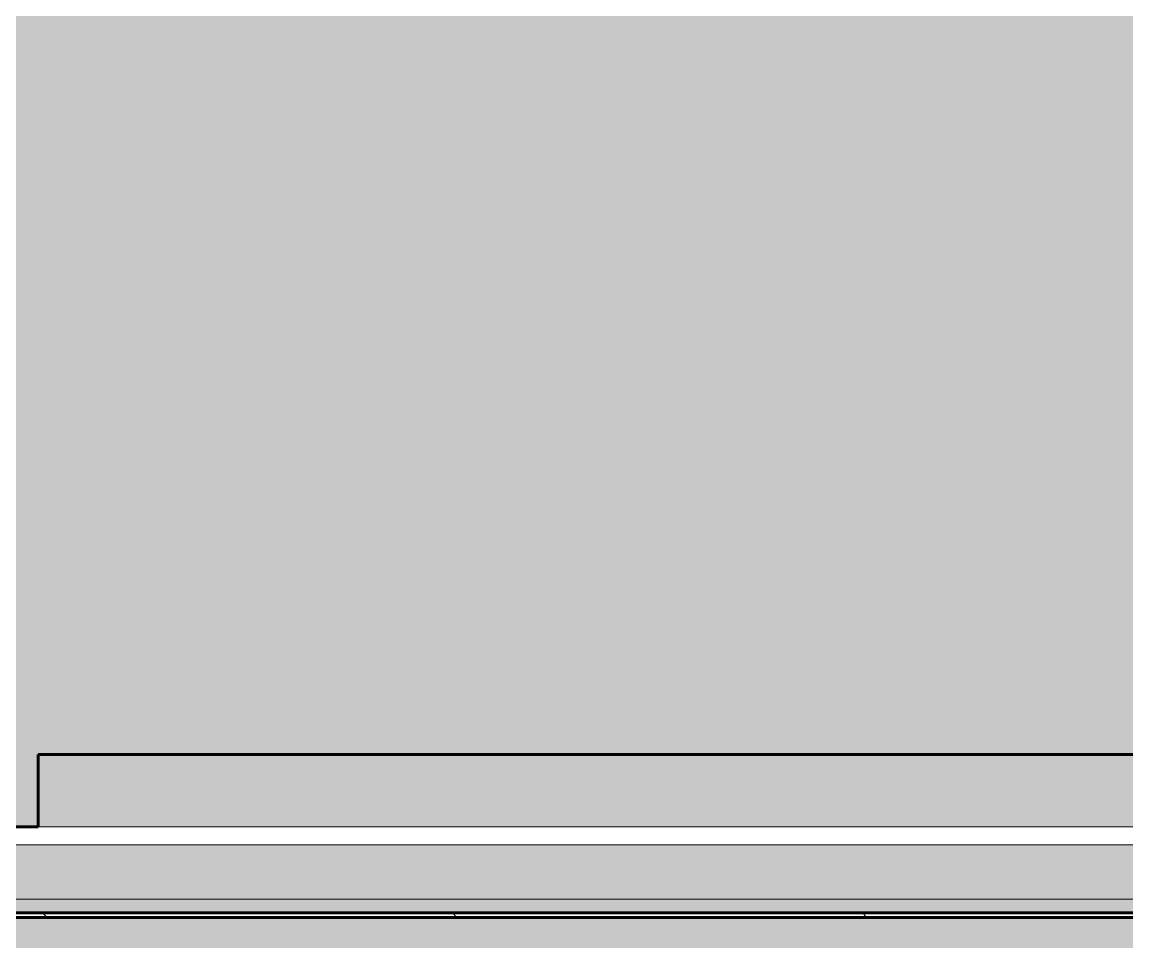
# Model space of a CAD drawing. Header units: inches. Extents: x -4110 to -1807, y 9775 to 11251.
# Drawn here: x -3515.44 to -3500.2, y 9980.35 to 9993.04 of the extents above; entities that cross this region are included whole.
import ezdxf

# ---------------------------------------------------------------- set-up
doc = ezdxf.new("R2010")
doc.units = ezdxf.units.IN
doc.header["$MEASUREMENT"] = 0
for name, color, linetype, lineweight in [('0-1', 7, 'Continuous', 5), ('0-3', 7, 'Continuous', 9), ('A-GENM-2', 7, 'Continuous', 9), ('A-GENM-3', 253, 'Continuous', 9), ('A-GENM-5', 250, 'Continuous', 60), ('A-GLAZ-1', 151, 'Continuous', 9), ('A-GLAZ-2', 250, 'Continuous', 60), ('A-WALL-1', 8, 'Continuous', 5), ('A-WALL-4', 10, 'Continuous', 18)]:
    doc.layers.add(name, color=color, linetype=linetype, lineweight=lineweight)

# ---------------------------------------------------------------- blocks, each defined once
blk = doc.blocks.new('Basic Wall _ EXT - FIBER CEMENT - LARGE - ___-2162463-ENLARGED RCP - 3RD FLOOR PLAN - WEST')
at = {"layer": 'A-WALL-4'}
h = blk.add_hatch(color=256, dxfattribs=at)
h.paths.add_polyline_path([(-3860.224, 9979.971), (-2067.705, 9979.971), (-2068.424, 9980.689), (-2100.388, 9980.689), (-2100.388, 9980.627), (-2103.036, 9980.627), (-2103.036, 9980.596), (-2138.536, 9980.596), (-2138.536, 9980.689), (-2253.988, 9980.689), (-2253.988, 9980.627), (-2256.636, 9980.627), (-2256.636, 9980.596), (-2292.136, 9980.596), (-2292.136, 9980.689), (-2330.788, 9980.689), (-2330.788, 9980.627), (-2333.436, 9980.627), (-2333.436, 9980.596), (-2368.936, 9980.596), (-2368.936, 9980.689), (-2407.524, 9980.689), (-2407.524, 9980.627), (-2410.172, 9980.627), (-2410.172, 9980.596), (-2445.672, 9980.596), (-2445.672, 9980.689), (-2446.175, 9980.689), (-2446.175, 9980.596), (-2481.675, 9980.596), (-2481.675, 9980.627), (-2484.324, 9980.627), (-2484.324, 9980.689), (-2676.51, 9980.689), (-2676.51, 9980.627), (-2681.436, 9980.627), (-2681.436, 9980.596), (-2752.936, 9980.596), (-2752.936, 9980.689), (-2868.388, 9980.689), (-2868.388, 9980.627), (-2871.036, 9980.627), (-2871.036, 9980.596), (-2906.536, 9980.596), (-2906.536, 9980.689), (-2983.711, 9980.689), (-2983.711, 9980.596), (-3055.211, 9980.596), (-3055.211, 9980.627), (-3060.137, 9980.627), (-3060.137, 9980.689), (-3213.924, 9980.689), (-3213.924, 9980.627), (-3216.572, 9980.627), (-3216.572, 9980.596), (-3252.072, 9980.596), (-3252.072, 9980.689), (-3252.575, 9980.689), (-3252.575, 9980.596), (-3288.075, 9980.596), (-3288.075, 9980.627), (-3290.724, 9980.627), (-3290.724, 9980.689), (-3367.711, 9980.689), (-3367.711, 9980.596), (-3403.211, 9980.596), (-3403.211, 9980.627), (-3405.86, 9980.627), (-3405.86, 9980.689), (-3444.511, 9980.689), (-3444.511, 9980.596), (-3480.011, 9980.596), (-3480.011, 9980.627), (-3482.66, 9980.627), (-3482.66, 9980.689), (-3559.711, 9980.689), (-3559.711, 9980.596), (-3595.211, 9980.596), (-3595.211, 9980.627), (-3597.86, 9980.627), (-3597.86, 9980.689), (-3636.511, 9980.689), (-3636.511, 9980.596), (-3708.011, 9980.596), (-3708.011, 9980.627), (-3712.937, 9980.627), (-3712.937, 9980.689), (-3790.111, 9980.689), (-3790.111, 9980.596), (-3825.611, 9980.596), (-3825.611, 9980.627), (-3828.26, 9980.627), (-3828.26, 9980.689), (-3860.224, 9980.689), (-3860.942, 9979.971)], flags=0)
h.paths.add_polyline_path([(-3521.908, 9980.939), (-3481.162, 9980.939), (-3481.162, 9981.689), (-3522.685, 9981.689), (-3522.685, 9980.939)], flags=0)
h.paths.add_polyline_path([(-2868.135, 9980.939), (-2828.362, 9980.939), (-2828.362, 9981.689), (-2869.885, 9981.689), (-2869.885, 9980.939)], flags=0)
h.paths.add_polyline_path([(-3177.085, 9980.939), (-3097.162, 9980.939), (-3097.162, 9981.689), (-3177.085, 9981.689)], flags=0)
blk.add_line((-3522.685, 9981.689), (-3481.162, 9981.689), dxfattribs=at)
blk = doc.blocks.new('V-Series_EWC4_SPVU_RFA_2015 - 2ND AND 3RD FLOOR-2226480-ENLARGED RCP - 3RD FLOOR PLAN - WEST')
at = {"layer": 'A-GENM-3'}
h = blk.add_hatch(color=256, dxfattribs=at)
h.paths.add_polyline_path([(-3858.974, 10936.252), (-3829.536, 10936.252), (-3829.536, 10964.127), (-3858.974, 10964.127), (-3858.974, 10963.689), (-3857.974, 10963.689), (-3857.974, 10936.689), (-3858.974, 10936.689)], flags=0)
h.paths.add_polyline_path([(-3847.51, 10936.689), (-3847.51, 10963.689), (-3829.786, 10963.689), (-3829.786, 10936.689), (-3841.857, 10936.689)], flags=0)
blk.add_hatch(color=256, dxfattribs=at).paths.add_polyline_path([(-3858.697, 10936.689), (-3857.974, 10936.689), (-3857.974, 10963.689), (-3858.974, 10963.689), (-3858.974, 10936.689)], flags=0)
at = {"layer": 'A-GENM-2'}
for p, q in [((-3858.974, 10963.689), (-3858.974, 10936.689)), ((-3858.974, 10963.689), (-3857.974, 10963.689)), ((-3857.974, 10936.689), (-3857.974, 10963.689))]:
    blk.add_line(p, q, dxfattribs=at)
at = {"layer": 'A-GENM-5'}
for p, q in [((-3858.974, 10963.689), (-3858.974, 10964.127)), ((-3857.974, 10963.689), (-3858.974, 10963.689)), ((-3857.974, 10936.689), (-3857.974, 10963.689))]:
    blk.add_line(p, q, dxfattribs=at)
blk = doc.blocks.new('Perforated Panel at Magic-Pak - hvac panel - 3rd floor-V36-ENLARGED RCP - 3RD FLOOR PLAN - WEST')
at = {"layer": 'A-GLAZ-1'}
h = blk.add_hatch(dxfattribs=at)
h.set_pattern_fill('FP_27', color=256, style=0, pattern_type=2)
h.set_pattern_definition([(315, (-3501.924, 9984.877), (2.8284271, 2.8284271), [])])
h.paths.add_polyline_path([(-19.012, 4.187), (-19.012, 4.125), (19.012, 4.125), (19.012, 4.187), (-13.695, 4.187)], flags=0)
at = {"layer": 'A-GLAZ-2'}
for p, q in [((-19.012, 4.187), (19.012, 4.187)), ((19.012, 4.125), (-19.012, 4.125))]:
    blk.add_line(p, q, dxfattribs=at)
blk = doc.blocks.new('CTR - 1st Phase - Shell_rvt-1-ENLARGED RCP - 3RD FLOOR PLAN - WEST')
at = {"layer": 'A-WALL-1'}
blk.add_hatch(color=256, dxfattribs=at).paths.add_polyline_path([(-3482.912, 9980.752), (-3482.912, 9980.939), (-3520.935, 9980.939), (-3520.935, 9980.752), (-3488.229, 9980.752)], flags=0)
at = {"layer": 'A-WALL-4'}
blk.add_line((-3520.935, 9980.939), (-3482.912, 9980.939), dxfattribs=at)
at = {"layer": '0-3'}
for name, p, rotation in [('V-Series_EWC4_SPVU_RFA_2015 - 2ND AND 3RD FLOOR-2226480-ENLARGED RCP - 3RD FLOOR PLAN - WEST', (7448.466, 13840.913), 90.00000000000026), ('Perforated Panel at Magic-Pak - hvac panel - 3rd floor-V36-ENLARGED RCP - 3RD FLOOR PLAN - WEST', (-3501.924, 9984.877), 180)]:
    blk.add_blockref(name, p, dxfattribs=dict(at, rotation=rotation))
blk.add_blockref('Basic Wall _ EXT - FIBER CEMENT - LARGE - ___-2162463-ENLARGED RCP - 3RD FLOOR PLAN - WEST', (0, 0), dxfattribs=at)

msp = doc.modelspace()

# ---------------------------------------------------------------- block references
at = {"layer": '0-1'}
msp.add_blockref('CTR - 1st Phase - Shell_rvt-1-ENLARGED RCP - 3RD FLOOR PLAN - WEST', (0, 0), dxfattribs=at)

doc.saveas('drawing.dxf')
